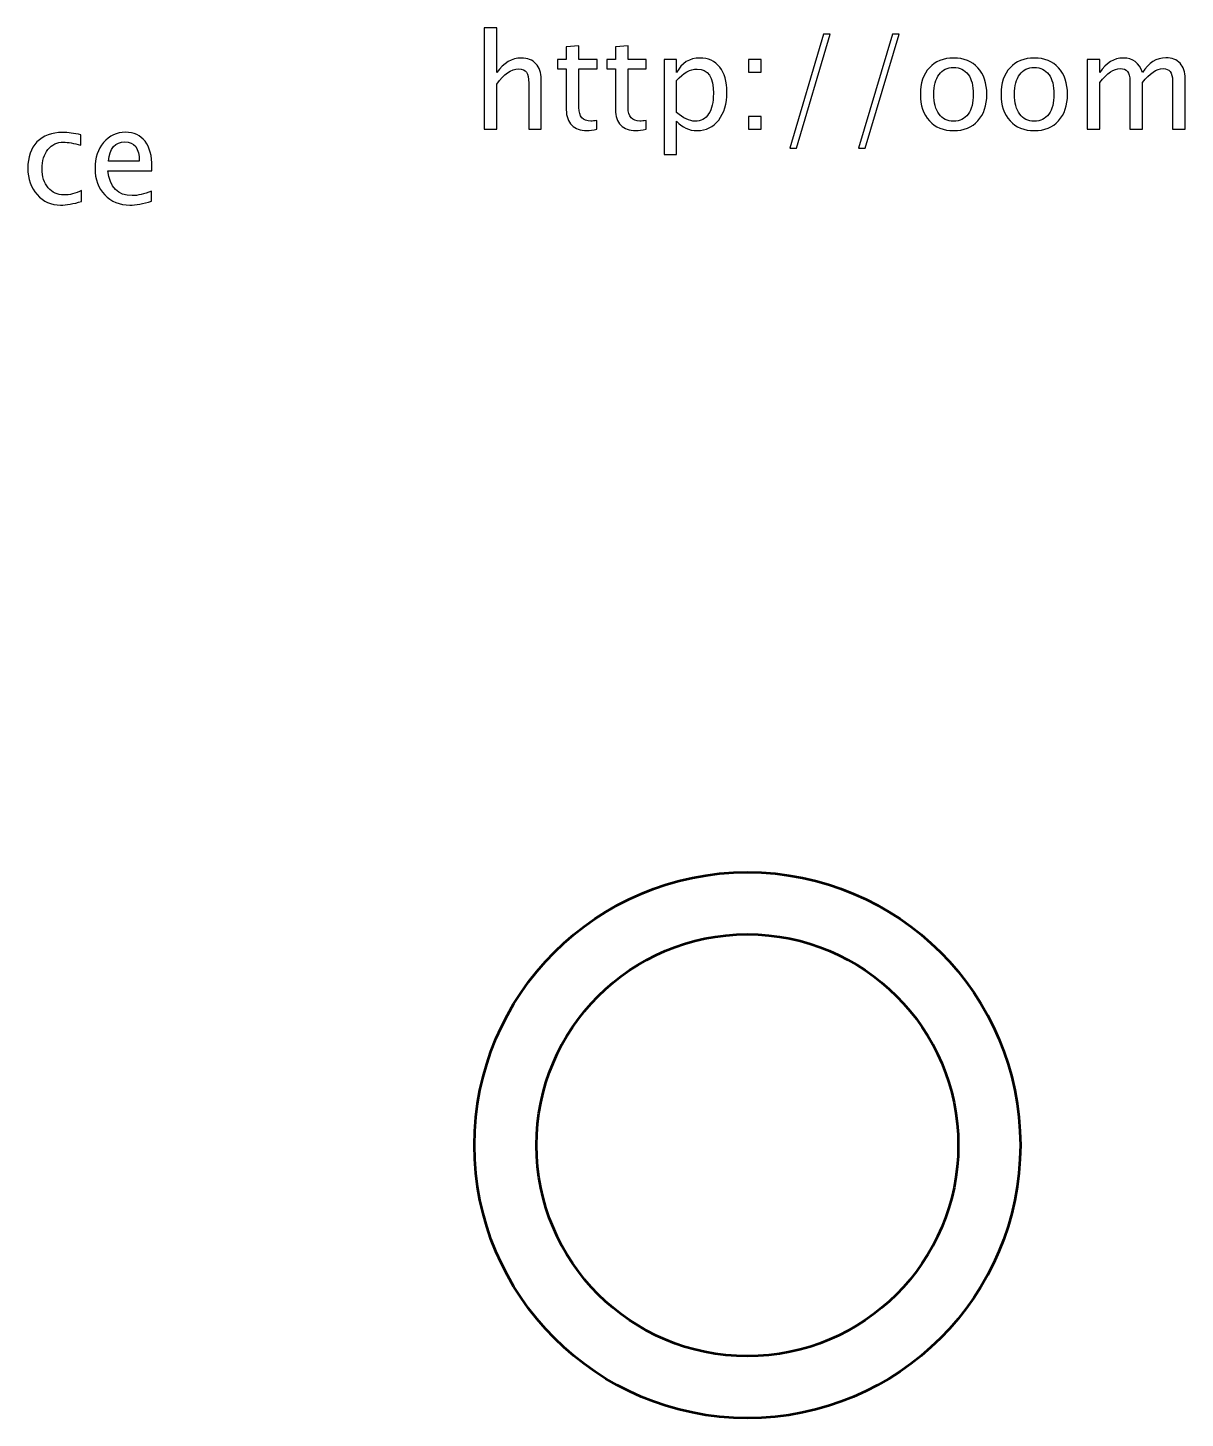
# Model space of a CAD drawing. Header units: centimetres. Extents: x -87 to 69, y -70 to 88.
# Drawn here: x -38.5 to -15.18, y 26 to 54.01 of the extents above; entities that cross this region are included whole.
import ezdxf

# ---------------------------------------------------------------- set-up
doc = ezdxf.new("R2010")
doc.units = ezdxf.units.CM
doc.header["$MEASUREMENT"] = 0
doc.layers.add('Layer 1', color=7, linetype='Continuous')

msp = doc.modelspace()

# ---------------------------------------------------------------- linework, layer by layer
at = {"layer": 'Layer 1', "lineweight": 53}
for major_axis in [(0, 5.5), (0, 4.25)]:
    msp.add_ellipse((-24, 31.5), major_axis=major_axis, ratio=1, dxfattribs=at)
at = {"layer": 'Layer 1'}
for points, knots in [([(-29.30098, 51.97316), (-29.30098, 51.97316), (-29.30098, 54.01309), (-29.30098, 54.01309), (-29.30098, 54.01309), (-29.30098, 54.01309), (-29.04698, 54.01309), (-29.04698, 54.01309), (-29.04698, 54.01309), (-29.04698, 54.01309), (-29.04698, 53.11043), (-29.04698, 53.11043), (-29.04698, 53.11043), (-28.91248, 53.30666), (-28.74756, 53.40455), (-28.55265, 53.40455), (-28.55265, 53.40455), (-28.43006, 53.40455), (-28.33261, 53.36619), (-28.26073, 53.28902), (-28.26073, 53.28902), (-28.18885, 53.21229), (-28.15269, 53.10866), (-28.15269, 52.97902), (-28.15269, 52.97902), (-28.15269, 52.97902), (-28.15269, 51.97316), (-28.15269, 51.97316), (-28.15269, 51.97316), (-28.15269, 51.97316), (-28.40669, 51.97316), (-28.40669, 51.97316), (-28.40669, 51.97316), (-28.40669, 51.97316), (-28.40669, 52.89611), (-28.40669, 52.89611), (-28.40669, 52.89611), (-28.40669, 53.00018), (-28.42212, 53.07427), (-28.45255, 53.11836), (-28.45255, 53.11836), (-28.48342, 53.1629), (-28.53413, 53.18495), (-28.60513, 53.18495), (-28.60513, 53.18495), (-28.76123, 53.18495), (-28.90852, 53.08309), (-29.04698, 52.87936), (-29.04698, 52.87936), (-29.04698, 52.87936), (-29.04698, 51.97316), (-29.04698, 51.97316), (-29.04698, 51.97316), (-29.04698, 51.97316), (-29.30098, 51.97316), (-29.30098, 51.97316)], [0, 0, 0, 0, 0.06666667, 0.06666667, 0.06666667, 0.06666667, 0.13333333, 0.13333333, 0.13333333, 0.13333333, 0.2, 0.2, 0.2, 0.2, 0.26666667, 0.26666667, 0.26666667, 0.26666667, 0.33333333, 0.33333333, 0.33333333, 0.33333333, 0.4, 0.4, 0.4, 0.4, 0.46666667, 0.46666667, 0.46666667, 0.46666667, 0.53333333, 0.53333333, 0.53333333, 0.53333333, 0.6, 0.6, 0.6, 0.6, 0.66666667, 0.66666667, 0.66666667, 0.66666667, 0.73333333, 0.73333333, 0.73333333, 0.73333333, 0.8, 0.8, 0.8, 0.8, 0.86666667, 0.86666667, 0.86666667, 0.86666667, 1, 1, 1, 1]), ([(-23.1459, 51.58951), (-23.1459, 51.58951), (-22.46548, 53.8861), (-22.46548, 53.8861), (-22.46548, 53.8861), (-22.46548, 53.8861), (-22.33098, 53.8861), (-22.33098, 53.8861), (-22.33098, 53.8861), (-22.33098, 53.8861), (-23.0114, 51.58951), (-23.0114, 51.58951), (-23.0114, 51.58951), (-23.0114, 51.58951), (-23.1459, 51.58951), (-23.1459, 51.58951)], [0, 0, 0, 0, 0.2, 0.2, 0.2, 0.2, 0.4, 0.4, 0.4, 0.4, 0.6, 0.6, 0.6, 0.6, 1, 1, 1, 1]), ([(-21.7586, 51.58951), (-21.7586, 51.58951), (-21.07818, 53.8861), (-21.07818, 53.8861), (-21.07818, 53.8861), (-21.07818, 53.8861), (-20.94368, 53.8861), (-20.94368, 53.8861), (-20.94368, 53.8861), (-20.94368, 53.8861), (-21.6241, 51.58951), (-21.6241, 51.58951), (-21.6241, 51.58951), (-21.6241, 51.58951), (-21.7586, 51.58951), (-21.7586, 51.58951)], [0, 0, 0, 0, 0.2, 0.2, 0.2, 0.2, 0.4, 0.4, 0.4, 0.4, 0.6, 0.6, 0.6, 0.6, 1, 1, 1, 1]), ([(-27.03174, 51.9736), (-27.11023, 51.95199), (-27.17858, 51.94141), (-27.23635, 51.94141), (-27.23635, 51.94141), (-27.366, 51.94141), (-27.46698, 51.97845), (-27.5393, 52.05253), (-27.5393, 52.05253), (-27.61206, 52.12662), (-27.64822, 52.22936), (-27.64822, 52.36122), (-27.64822, 52.36122), (-27.64822, 52.36122), (-27.64822, 53.18495), (-27.64822, 53.18495), (-27.64822, 53.18495), (-27.64822, 53.18495), (-27.82372, 53.18495), (-27.82372, 53.18495), (-27.82372, 53.18495), (-27.82372, 53.18495), (-27.82372, 53.37545), (-27.82372, 53.37545), (-27.82372, 53.37545), (-27.82372, 53.37545), (-27.64822, 53.37545), (-27.64822, 53.37545), (-27.64822, 53.37545), (-27.64822, 53.37545), (-27.64822, 53.62901), (-27.64822, 53.62901), (-27.64822, 53.62901), (-27.64822, 53.62901), (-27.39422, 53.65326), (-27.39422, 53.65326), (-27.39422, 53.65326), (-27.39422, 53.65326), (-27.39422, 53.37545), (-27.39422, 53.37545), (-27.39422, 53.37545), (-27.39422, 53.37545), (-27.02645, 53.37545), (-27.02645, 53.37545), (-27.02645, 53.37545), (-27.02645, 53.37545), (-27.02645, 53.18495), (-27.02645, 53.18495), (-27.02645, 53.18495), (-27.02645, 53.18495), (-27.39422, 53.18495), (-27.39422, 53.18495), (-27.39422, 53.18495), (-27.39422, 53.18495), (-27.39422, 52.40708), (-27.39422, 52.40708), (-27.39422, 52.40708), (-27.39422, 52.22363), (-27.3144, 52.13191), (-27.15521, 52.13191), (-27.15521, 52.13191), (-27.12126, 52.13191), (-27.08025, 52.13764), (-27.03174, 52.14867), (-27.03174, 52.14867), (-27.03174, 52.14867), (-27.03174, 51.9736), (-27.03174, 51.9736)], [0, 0, 0, 0, 0.05555556, 0.05555556, 0.05555556, 0.05555556, 0.11111111, 0.11111111, 0.11111111, 0.11111111, 0.16666667, 0.16666667, 0.16666667, 0.16666667, 0.22222222, 0.22222222, 0.22222222, 0.22222222, 0.27777778, 0.27777778, 0.27777778, 0.27777778, 0.33333333, 0.33333333, 0.33333333, 0.33333333, 0.38888889, 0.38888889, 0.38888889, 0.38888889, 0.44444444, 0.44444444, 0.44444444, 0.44444444, 0.5, 0.5, 0.5, 0.5, 0.55555556, 0.55555556, 0.55555556, 0.55555556, 0.61111111, 0.61111111, 0.61111111, 0.61111111, 0.66666667, 0.66666667, 0.66666667, 0.66666667, 0.72222222, 0.72222222, 0.72222222, 0.72222222, 0.77777778, 0.77777778, 0.77777778, 0.77777778, 0.83333333, 0.83333333, 0.83333333, 0.83333333, 0.88888889, 0.88888889, 0.88888889, 0.88888889, 1, 1, 1, 1]), ([(-26.0422, 51.9736), (-26.12069, 51.95199), (-26.18904, 51.94141), (-26.24681, 51.94141), (-26.24681, 51.94141), (-26.37646, 51.94141), (-26.47744, 51.97845), (-26.54976, 52.05253), (-26.54976, 52.05253), (-26.62252, 52.12662), (-26.65868, 52.22936), (-26.65868, 52.36122), (-26.65868, 52.36122), (-26.65868, 52.36122), (-26.65868, 53.18495), (-26.65868, 53.18495), (-26.65868, 53.18495), (-26.65868, 53.18495), (-26.83418, 53.18495), (-26.83418, 53.18495), (-26.83418, 53.18495), (-26.83418, 53.18495), (-26.83418, 53.37545), (-26.83418, 53.37545), (-26.83418, 53.37545), (-26.83418, 53.37545), (-26.65868, 53.37545), (-26.65868, 53.37545), (-26.65868, 53.37545), (-26.65868, 53.37545), (-26.65868, 53.62901), (-26.65868, 53.62901), (-26.65868, 53.62901), (-26.65868, 53.62901), (-26.40468, 53.65326), (-26.40468, 53.65326), (-26.40468, 53.65326), (-26.40468, 53.65326), (-26.40468, 53.37545), (-26.40468, 53.37545), (-26.40468, 53.37545), (-26.40468, 53.37545), (-26.03691, 53.37545), (-26.03691, 53.37545), (-26.03691, 53.37545), (-26.03691, 53.37545), (-26.03691, 53.18495), (-26.03691, 53.18495), (-26.03691, 53.18495), (-26.03691, 53.18495), (-26.40468, 53.18495), (-26.40468, 53.18495), (-26.40468, 53.18495), (-26.40468, 53.18495), (-26.40468, 52.40708), (-26.40468, 52.40708), (-26.40468, 52.40708), (-26.40468, 52.22363), (-26.32486, 52.13191), (-26.16567, 52.13191), (-26.16567, 52.13191), (-26.13172, 52.13191), (-26.09071, 52.13764), (-26.0422, 52.14867), (-26.0422, 52.14867), (-26.0422, 52.14867), (-26.0422, 51.9736), (-26.0422, 51.9736)], [0, 0, 0, 0, 0.05555556, 0.05555556, 0.05555556, 0.05555556, 0.11111111, 0.11111111, 0.11111111, 0.11111111, 0.16666667, 0.16666667, 0.16666667, 0.16666667, 0.22222222, 0.22222222, 0.22222222, 0.22222222, 0.27777778, 0.27777778, 0.27777778, 0.27777778, 0.33333333, 0.33333333, 0.33333333, 0.33333333, 0.38888889, 0.38888889, 0.38888889, 0.38888889, 0.44444444, 0.44444444, 0.44444444, 0.44444444, 0.5, 0.5, 0.5, 0.5, 0.55555556, 0.55555556, 0.55555556, 0.55555556, 0.61111111, 0.61111111, 0.61111111, 0.61111111, 0.66666667, 0.66666667, 0.66666667, 0.66666667, 0.72222222, 0.72222222, 0.72222222, 0.72222222, 0.77777778, 0.77777778, 0.77777778, 0.77777778, 0.83333333, 0.83333333, 0.83333333, 0.83333333, 0.88888889, 0.88888889, 0.88888889, 0.88888889, 1, 1, 1, 1]), ([(-25.67972, 51.46251), (-25.67972, 51.46251), (-25.67972, 53.37545), (-25.67972, 53.37545), (-25.67972, 53.37545), (-25.67972, 53.37545), (-25.42572, 53.37545), (-25.42572, 53.37545), (-25.42572, 53.37545), (-25.42572, 53.37545), (-25.42572, 53.11043), (-25.42572, 53.11043), (-25.42572, 53.11043), (-25.32165, 53.30666), (-25.16511, 53.40455), (-24.95653, 53.40455), (-24.95653, 53.40455), (-24.78763, 53.40455), (-24.6549, 53.34326), (-24.55789, 53.22023), (-24.55789, 53.22023), (-24.46087, 53.0972), (-24.41237, 52.92919), (-24.41237, 52.7162), (-24.41237, 52.7162), (-24.41237, 52.48425), (-24.46749, 52.29683), (-24.57729, 52.15484), (-24.57729, 52.15484), (-24.68709, 52.01241), (-24.83173, 51.94141), (-25.01077, 51.94141), (-25.01077, 51.94141), (-25.17701, 51.94141), (-25.31548, 52.00491), (-25.42572, 52.13235), (-25.42572, 52.13235), (-25.42572, 52.13235), (-25.42572, 51.46251), (-25.42572, 51.46251), (-25.42572, 51.46251), (-25.42572, 51.46251), (-25.67972, 51.46251), (-25.67972, 51.46251)], [0, 0, 0, 0, 0.08333333, 0.08333333, 0.08333333, 0.08333333, 0.16666667, 0.16666667, 0.16666667, 0.16666667, 0.25, 0.25, 0.25, 0.25, 0.33333333, 0.33333333, 0.33333333, 0.33333333, 0.41666667, 0.41666667, 0.41666667, 0.41666667, 0.5, 0.5, 0.5, 0.5, 0.58333333, 0.58333333, 0.58333333, 0.58333333, 0.66666667, 0.66666667, 0.66666667, 0.66666667, 0.75, 0.75, 0.75, 0.75, 0.83333333, 0.83333333, 0.83333333, 0.83333333, 1, 1, 1, 1]), ([(-23.97757, 53.12145), (-23.97757, 53.12145), (-23.97757, 53.37545), (-23.97757, 53.37545), (-23.97757, 53.37545), (-23.97757, 53.37545), (-23.72357, 53.37545), (-23.72357, 53.37545), (-23.72357, 53.37545), (-23.72357, 53.37545), (-23.72357, 53.12145), (-23.72357, 53.12145), (-23.72357, 53.12145), (-23.72357, 53.12145), (-23.97757, 53.12145), (-23.97757, 53.12145)], [0, 0, 0, 0, 0.2, 0.2, 0.2, 0.2, 0.4, 0.4, 0.4, 0.4, 0.6, 0.6, 0.6, 0.6, 1, 1, 1, 1]), ([(-19.84478, 51.94141), (-20.05071, 51.94141), (-20.21387, 52.00711), (-20.33382, 52.13852), (-20.33382, 52.13852), (-20.4542, 52.26993), (-20.51418, 52.44853), (-20.51418, 52.67386), (-20.51418, 52.67386), (-20.51418, 52.89876), (-20.4542, 53.07691), (-20.33382, 53.20788), (-20.33382, 53.20788), (-20.21387, 53.33885), (-20.05071, 53.40455), (-19.84478, 53.40455), (-19.84478, 53.40455), (-19.63885, 53.40455), (-19.47569, 53.33885), (-19.35574, 53.20788), (-19.35574, 53.20788), (-19.23536, 53.07691), (-19.17539, 52.89876), (-19.17539, 52.67386), (-19.17539, 52.67386), (-19.17539, 52.44853), (-19.23536, 52.26993), (-19.35574, 52.13852), (-19.35574, 52.13852), (-19.47569, 52.00711), (-19.63885, 51.94141), (-19.84478, 51.94141)], [0, 0, 0, 0, 0.11111111, 0.11111111, 0.11111111, 0.11111111, 0.22222222, 0.22222222, 0.22222222, 0.22222222, 0.33333333, 0.33333333, 0.33333333, 0.33333333, 0.44444444, 0.44444444, 0.44444444, 0.44444444, 0.55555556, 0.55555556, 0.55555556, 0.55555556, 0.66666667, 0.66666667, 0.66666667, 0.66666667, 0.77777778, 0.77777778, 0.77777778, 0.77777778, 1, 1, 1, 1]), ([(-18.21936, 51.94141), (-18.42529, 51.94141), (-18.58845, 52.00711), (-18.7084, 52.13852), (-18.7084, 52.13852), (-18.82878, 52.26993), (-18.88876, 52.44853), (-18.88876, 52.67386), (-18.88876, 52.67386), (-18.88876, 52.89876), (-18.82878, 53.07691), (-18.7084, 53.20788), (-18.7084, 53.20788), (-18.58845, 53.33885), (-18.42529, 53.40455), (-18.21936, 53.40455), (-18.21936, 53.40455), (-18.01343, 53.40455), (-17.85027, 53.33885), (-17.73032, 53.20788), (-17.73032, 53.20788), (-17.60994, 53.07691), (-17.54997, 52.89876), (-17.54997, 52.67386), (-17.54997, 52.67386), (-17.54997, 52.44853), (-17.60994, 52.26993), (-17.73032, 52.13852), (-17.73032, 52.13852), (-17.85027, 52.00711), (-18.01343, 51.94141), (-18.21936, 51.94141)], [0, 0, 0, 0, 0.11111111, 0.11111111, 0.11111111, 0.11111111, 0.22222222, 0.22222222, 0.22222222, 0.22222222, 0.33333333, 0.33333333, 0.33333333, 0.33333333, 0.44444444, 0.44444444, 0.44444444, 0.44444444, 0.55555556, 0.55555556, 0.55555556, 0.55555556, 0.66666667, 0.66666667, 0.66666667, 0.66666667, 0.77777778, 0.77777778, 0.77777778, 0.77777778, 1, 1, 1, 1]), ([(-17.15221, 51.97316), (-17.15221, 51.97316), (-17.15221, 53.37545), (-17.15221, 53.37545), (-17.15221, 53.37545), (-17.15221, 53.37545), (-16.89821, 53.37545), (-16.89821, 53.37545), (-16.89821, 53.37545), (-16.89821, 53.37545), (-16.89821, 53.11043), (-16.89821, 53.11043), (-16.89821, 53.11043), (-16.7743, 53.30666), (-16.61555, 53.40455), (-16.42108, 53.40455), (-16.42108, 53.40455), (-16.23367, 53.40455), (-16.10623, 53.30666), (-16.03832, 53.11043), (-16.03832, 53.11043), (-15.91793, 53.30842), (-15.76094, 53.4072), (-15.56824, 53.4072), (-15.56824, 53.4072), (-15.44521, 53.4072), (-15.34952, 53.37104), (-15.28117, 53.29828), (-15.28117, 53.29828), (-15.21282, 53.22552), (-15.17842, 53.12366), (-15.17842, 52.99269), (-15.17842, 52.99269), (-15.17842, 52.99269), (-15.17842, 51.97316), (-15.17842, 51.97316), (-15.17842, 51.97316), (-15.17842, 51.97316), (-15.43242, 51.97316), (-15.43242, 51.97316), (-15.43242, 51.97316), (-15.43242, 51.97316), (-15.43242, 52.95079), (-15.43242, 52.95079), (-15.43242, 52.95079), (-15.43242, 53.11043), (-15.49592, 53.19024), (-15.62292, 53.19024), (-15.62292, 53.19024), (-15.75477, 53.19024), (-15.89324, 53.0972), (-16.03832, 52.91067), (-16.03832, 52.91067), (-16.03832, 52.91067), (-16.03832, 51.97316), (-16.03832, 51.97316), (-16.03832, 51.97316), (-16.03832, 51.97316), (-16.29232, 51.97316), (-16.29232, 51.97316), (-16.29232, 51.97316), (-16.29232, 51.97316), (-16.29232, 52.95168), (-16.29232, 52.95168), (-16.29232, 52.95168), (-16.29232, 53.11263), (-16.3567, 53.19289), (-16.4859, 53.19289), (-16.4859, 53.19289), (-16.61422, 53.19289), (-16.75181, 53.0994), (-16.89821, 52.91199), (-16.89821, 52.91199), (-16.89821, 52.91199), (-16.89821, 51.97316), (-16.89821, 51.97316), (-16.89821, 51.97316), (-16.89821, 51.97316), (-17.15221, 51.97316), (-17.15221, 51.97316)], [0, 0, 0, 0, 0.04761905, 0.04761905, 0.04761905, 0.04761905, 0.0952381, 0.0952381, 0.0952381, 0.0952381, 0.14285714, 0.14285714, 0.14285714, 0.14285714, 0.19047619, 0.19047619, 0.19047619, 0.19047619, 0.23809524, 0.23809524, 0.23809524, 0.23809524, 0.28571429, 0.28571429, 0.28571429, 0.28571429, 0.33333333, 0.33333333, 0.33333333, 0.33333333, 0.38095238, 0.38095238, 0.38095238, 0.38095238, 0.42857143, 0.42857143, 0.42857143, 0.42857143, 0.47619048, 0.47619048, 0.47619048, 0.47619048, 0.52380952, 0.52380952, 0.52380952, 0.52380952, 0.57142857, 0.57142857, 0.57142857, 0.57142857, 0.61904762, 0.61904762, 0.61904762, 0.61904762, 0.66666667, 0.66666667, 0.66666667, 0.66666667, 0.71428571, 0.71428571, 0.71428571, 0.71428571, 0.76190476, 0.76190476, 0.76190476, 0.76190476, 0.80952381, 0.80952381, 0.80952381, 0.80952381, 0.85714286, 0.85714286, 0.85714286, 0.85714286, 0.9047619, 0.9047619, 0.9047619, 0.9047619, 1, 1, 1, 1]), ([(-25.42572, 52.30742), (-25.29475, 52.19056), (-25.16996, 52.13191), (-25.05134, 52.13191), (-25.05134, 52.13191), (-24.93448, 52.13191), (-24.84408, 52.18086), (-24.78058, 52.27831), (-24.78058, 52.27831), (-24.71664, 52.37577), (-24.68489, 52.51291), (-24.68489, 52.69018), (-24.68489, 52.69018), (-24.68489, 53.01826), (-24.79337, 53.1823), (-25.01033, 53.1823), (-25.01033, 53.1823), (-25.15232, 53.1823), (-25.29078, 53.10558), (-25.42572, 52.95168), (-25.42572, 52.95168), (-25.42572, 52.95168), (-25.42572, 52.30742), (-25.42572, 52.30742)], [0, 0, 0, 0, 0.14285714, 0.14285714, 0.14285714, 0.14285714, 0.28571429, 0.28571429, 0.28571429, 0.28571429, 0.42857143, 0.42857143, 0.42857143, 0.42857143, 0.57142857, 0.57142857, 0.57142857, 0.57142857, 0.71428571, 0.71428571, 0.71428571, 0.71428571, 1, 1, 1, 1]), ([(-19.84522, 52.13191), (-19.71954, 52.13191), (-19.62165, 52.17909), (-19.55198, 52.2739), (-19.55198, 52.2739), (-19.48274, 52.36827), (-19.44791, 52.50189), (-19.44791, 52.67386), (-19.44791, 52.67386), (-19.44791, 52.8454), (-19.48274, 52.97858), (-19.55198, 53.07294), (-19.55198, 53.07294), (-19.62165, 53.16687), (-19.71954, 53.21405), (-19.84522, 53.21405), (-19.84522, 53.21405), (-19.97134, 53.21405), (-20.06923, 53.16687), (-20.13803, 53.07294), (-20.13803, 53.07294), (-20.20726, 52.97858), (-20.24165, 52.8454), (-20.24165, 52.67386), (-20.24165, 52.67386), (-20.24165, 52.50189), (-20.20726, 52.36827), (-20.13803, 52.2739), (-20.13803, 52.2739), (-20.06923, 52.17909), (-19.97134, 52.13191), (-19.84522, 52.13191)], [0, 0, 0, 0, 0.11111111, 0.11111111, 0.11111111, 0.11111111, 0.22222222, 0.22222222, 0.22222222, 0.22222222, 0.33333333, 0.33333333, 0.33333333, 0.33333333, 0.44444444, 0.44444444, 0.44444444, 0.44444444, 0.55555556, 0.55555556, 0.55555556, 0.55555556, 0.66666667, 0.66666667, 0.66666667, 0.66666667, 0.77777778, 0.77777778, 0.77777778, 0.77777778, 1, 1, 1, 1]), ([(-18.2198, 52.13191), (-18.09412, 52.13191), (-17.99623, 52.17909), (-17.92656, 52.2739), (-17.92656, 52.2739), (-17.85732, 52.36827), (-17.82249, 52.50189), (-17.82249, 52.67386), (-17.82249, 52.67386), (-17.82249, 52.8454), (-17.85732, 52.97858), (-17.92656, 53.07294), (-17.92656, 53.07294), (-17.99623, 53.16687), (-18.09412, 53.21405), (-18.2198, 53.21405), (-18.2198, 53.21405), (-18.34592, 53.21405), (-18.44381, 53.16687), (-18.51261, 53.07294), (-18.51261, 53.07294), (-18.58184, 52.97858), (-18.61623, 52.8454), (-18.61623, 52.67386), (-18.61623, 52.67386), (-18.61623, 52.50189), (-18.58184, 52.36827), (-18.51261, 52.2739), (-18.51261, 52.2739), (-18.44381, 52.17909), (-18.34592, 52.13191), (-18.2198, 52.13191)], [0, 0, 0, 0, 0.11111111, 0.11111111, 0.11111111, 0.11111111, 0.22222222, 0.22222222, 0.22222222, 0.22222222, 0.33333333, 0.33333333, 0.33333333, 0.33333333, 0.44444444, 0.44444444, 0.44444444, 0.44444444, 0.55555556, 0.55555556, 0.55555556, 0.55555556, 0.66666667, 0.66666667, 0.66666667, 0.66666667, 0.77777778, 0.77777778, 0.77777778, 0.77777778, 1, 1, 1, 1]), ([(-23.97757, 51.97316), (-23.97757, 51.97316), (-23.97757, 52.22716), (-23.97757, 52.22716), (-23.97757, 52.22716), (-23.97757, 52.22716), (-23.72357, 52.22716), (-23.72357, 52.22716), (-23.72357, 52.22716), (-23.72357, 52.22716), (-23.72357, 51.97316), (-23.72357, 51.97316), (-23.72357, 51.97316), (-23.72357, 51.97316), (-23.97757, 51.97316), (-23.97757, 51.97316)], [0, 0, 0, 0, 0.2, 0.2, 0.2, 0.2, 0.4, 0.4, 0.4, 0.4, 0.6, 0.6, 0.6, 0.6, 1, 1, 1, 1]), ([(-37.41433, 50.51549), (-37.57882, 50.4661), (-37.72081, 50.44141), (-37.84031, 50.44141), (-37.84031, 50.44141), (-38.02993, 50.44141), (-38.18692, 50.51152), (-38.31171, 50.65131), (-38.31171, 50.65131), (-38.43651, 50.79154), (-38.49913, 50.96837), (-38.49913, 51.18136), (-38.49913, 51.18136), (-38.49913, 51.4089), (-38.43739, 51.58661), (-38.31392, 51.71361), (-38.31392, 51.71361), (-38.19045, 51.84105), (-38.01803, 51.90455), (-37.79666, 51.90455), (-37.79666, 51.90455), (-37.68774, 51.90455), (-37.56515, 51.88956), (-37.43021, 51.85957), (-37.43021, 51.85957), (-37.43021, 51.85957), (-37.43021, 51.64526), (-37.43021, 51.64526), (-37.43021, 51.64526), (-37.57353, 51.6876), (-37.69038, 51.70876), (-37.78034, 51.70876), (-37.78034, 51.70876), (-37.91087, 51.70876), (-38.01538, 51.65981), (-38.09343, 51.56236), (-38.09343, 51.56236), (-38.17148, 51.46491), (-38.21073, 51.33482), (-38.21073, 51.17254), (-38.21073, 51.17254), (-38.21073, 51.01511), (-38.17016, 50.88811), (-38.08946, 50.79066), (-38.08946, 50.79066), (-38.00876, 50.69365), (-37.90337, 50.64514), (-37.7724, 50.64514), (-37.7724, 50.64514), (-37.65643, 50.64514), (-37.53737, 50.67513), (-37.41433, 50.7351), (-37.41433, 50.7351), (-37.41433, 50.7351), (-37.41433, 50.51549), (-37.41433, 50.51549)], [0, 0, 0, 0, 0.06666667, 0.06666667, 0.06666667, 0.06666667, 0.13333333, 0.13333333, 0.13333333, 0.13333333, 0.2, 0.2, 0.2, 0.2, 0.26666667, 0.26666667, 0.26666667, 0.26666667, 0.33333333, 0.33333333, 0.33333333, 0.33333333, 0.4, 0.4, 0.4, 0.4, 0.46666667, 0.46666667, 0.46666667, 0.46666667, 0.53333333, 0.53333333, 0.53333333, 0.53333333, 0.6, 0.6, 0.6, 0.6, 0.66666667, 0.66666667, 0.66666667, 0.66666667, 0.73333333, 0.73333333, 0.73333333, 0.73333333, 0.8, 0.8, 0.8, 0.8, 0.86666667, 0.86666667, 0.86666667, 0.86666667, 1, 1, 1, 1]), ([(-36.00366, 50.51814), (-36.17432, 50.46699), (-36.32028, 50.44141), (-36.44199, 50.44141), (-36.44199, 50.44141), (-36.64969, 50.44141), (-36.81858, 50.5102), (-36.94866, 50.64734), (-36.94866, 50.64734), (-37.07875, 50.78449), (-37.14402, 50.9622), (-37.14402, 51.18092), (-37.14402, 51.18092), (-37.14402, 51.39303), (-37.08669, 51.56721), (-36.9716, 51.70347), (-36.9716, 51.70347), (-36.8565, 51.83929), (-36.70922, 51.9072), (-36.52974, 51.9072), (-36.52974, 51.9072), (-36.35997, 51.9072), (-36.22856, 51.84679), (-36.13595, 51.72596), (-36.13595, 51.72596), (-36.04335, 51.60513), (-35.99705, 51.43404), (-35.99705, 51.21223), (-35.99705, 51.21223), (-35.99705, 51.21223), (-35.99837, 51.13462), (-35.99837, 51.13462), (-35.99837, 51.13462), (-35.99837, 51.13462), (-36.88472, 51.13462), (-36.88472, 51.13462), (-36.88472, 51.13462), (-36.84768, 50.79948), (-36.68408, 50.63191), (-36.39436, 50.63191), (-36.39436, 50.63191), (-36.28809, 50.63191), (-36.158, 50.6619), (-36.00366, 50.72187), (-36.00366, 50.72187), (-36.00366, 50.72187), (-36.00366, 50.51814), (-36.00366, 50.51814)], [0, 0, 0, 0, 0.07692308, 0.07692308, 0.07692308, 0.07692308, 0.15384615, 0.15384615, 0.15384615, 0.15384615, 0.23076923, 0.23076923, 0.23076923, 0.23076923, 0.30769231, 0.30769231, 0.30769231, 0.30769231, 0.38461538, 0.38461538, 0.38461538, 0.38461538, 0.46153846, 0.46153846, 0.46153846, 0.46153846, 0.53846154, 0.53846154, 0.53846154, 0.53846154, 0.61538462, 0.61538462, 0.61538462, 0.61538462, 0.69230769, 0.69230769, 0.69230769, 0.69230769, 0.76923077, 0.76923077, 0.76923077, 0.76923077, 0.84615385, 0.84615385, 0.84615385, 0.84615385, 1, 1, 1, 1]), ([(-36.87149, 51.32512), (-36.87149, 51.32512), (-36.25237, 51.32512), (-36.25237, 51.32512), (-36.25237, 51.32512), (-36.25237, 51.58617), (-36.34983, 51.7167), (-36.54429, 51.7167), (-36.54429, 51.7167), (-36.74009, 51.7167), (-36.84901, 51.58617), (-36.87149, 51.32512)], [0, 0, 0, 0, 0.25, 0.25, 0.25, 0.25, 0.5, 0.5, 0.5, 0.5, 1, 1, 1, 1])]:
    msp.add_open_spline(points, degree=3, knots=knots, dxfattribs=at)

doc.saveas('drawing.dxf')
